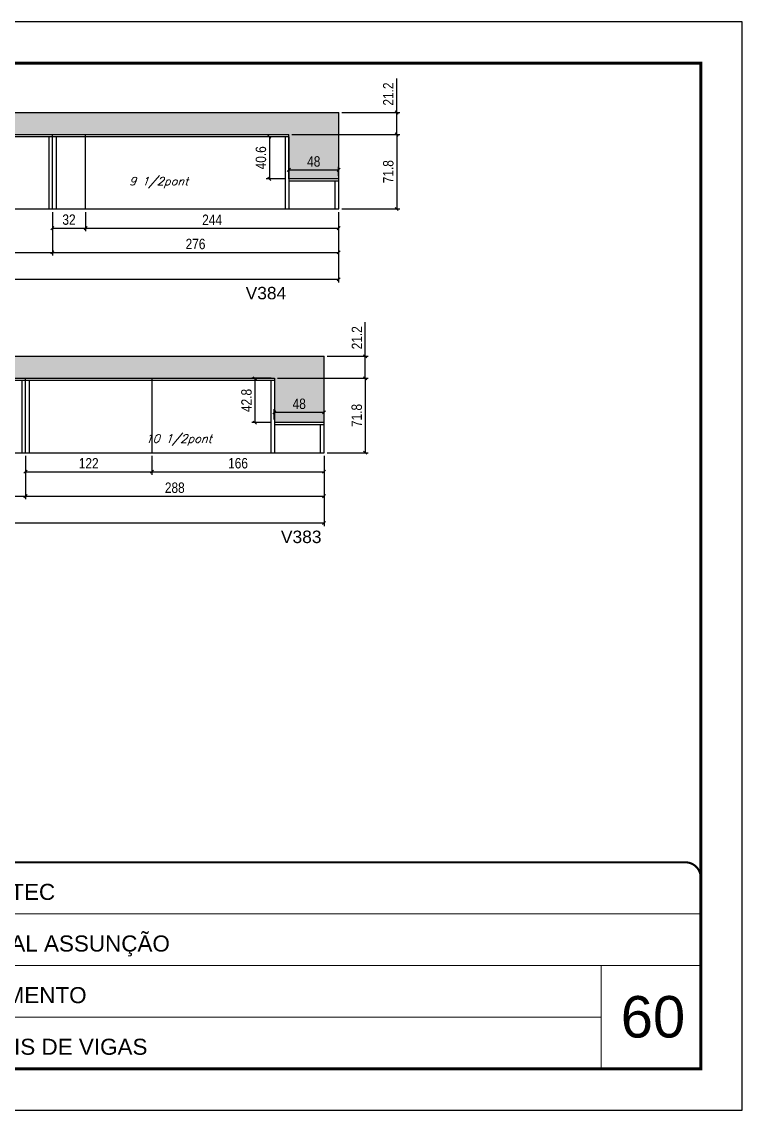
# Model space of a CAD drawing. Extents: x 137137 to 143418, y 10464 to 34486.
# Drawn here: x 142683 to 143377, y 17356 to 18406 of the extents above; entities that cross this region are included whole.
import ezdxf

# ---------------------------------------------------------------- set-up
doc = ezdxf.new("R2010")
doc.units = 0
doc.linetypes.add('CONTINUO', pattern=[0])
doc.linetypes.add('DASHED', pattern=[0.75, 0.5, -0.25])
for name, color, linetype in [('5', 5, 'Continuous'), ('COTA', 241, 'Continuous'), ('Painéis', 200, 'Continuous'), ('SARR_2.2x7', 40, 'Continuous'), ('SARR_3.5x7', 81, 'Continuous'), ('texto', 7, 'Continuous')]:
    doc.layers.add(name, color=color, linetype=linetype)
for name, color, linetype, lineweight in [('CARIMBO', 255, 'Continuous', 9), ('Folhas', 255, 'Continuous', 9), ('SARRAFO DE PRESSAO', 251, 'DASHED', 9)]:
    doc.layers.add(name, color=color, linetype=linetype, lineweight=lineweight)
doc.layers.add('Laje_Perimetro', color=7, linetype='Continuous', plot=False)
doc.styles.add('ARIAL', font='arial.ttf')
doc.styles.add('COTA TECNICA', font='techl___.ttf', dxfattribs={"height": 10})
doc.styles.add('Romans', font='romans.shx')
doc.styles.get("Standard").update_dxf_attribs({"font": 'arial.ttf'})
doc.styles.add('Tecnologia', font='')
doc.styles.get('Tecnologia').set_extended_font_data('Forgotten Futurist')
doc.dimstyles.new('PAINEL', dxfattribs={"dimtxt": 10, "dimasz": 3, "dimexe": 3, "dimexo": 3, "dimgap": 3, "dimtad": 1, "dimdec": 1, "dimzin": 12, "dimdsep": 46, "dimtxsty": 'COTA TECNICA', "dimblk1": 'OBLIQUE', "dimblk2": 'OBLIQUE', "dimsah": 1, "dimcen": 0.9, "dimclrd": 4, "dimclre": 4, "dimclrt": 240, "dimadec": 1, "dimazin": 3, "dimtfac": 1, "dimtdec": 1, "dimtmove": 0, "dimatfit": 3, "dimfxl": 1, "dimtolj": 1, "dimtzin": 12, "dimarcsym": 0})

# ---------------------------------------------------------------- blocks, each defined once
blk = doc.blocks.new('9999999999')
at = {"color": 30, "linetype": 'CONTINUO'}
for p, q in [((98564.6, 34230.2), (98564.6, 34429.4)), ((98564.6, 34379.6), (99584, 34379.6)), ((98564.6, 34329.8), (99488, 34329.8)), ((99584, 34329.8), (99488, 34329.8)), ((99488, 34329.8), (99488, 34230.2)), ((98564.6, 34280), (99488, 34280))]:
    blk.add_line(p, q, dxfattribs=at)
at = {"color": 30, "linetype": 'CONTINUO', "const_width": 2}
blk.add_lwpolyline([(99584, 34230.2), (99584, 34414.4, 0.414214), (99569, 34429.4), (98229, 34429.4, 0.414214), (98214, 34414.4), (98214, 34245.2, 0.414214), (98229, 34230.2), (99584, 34230.2)], format="xyb", dxfattribs=at)
at = {"layer": 'Folhas'}
blk.add_lwpolyline([(98139, 34190.2), (99624, 34190.2), (99624, 35240.2), (98139, 35240.2)], close=True, dxfattribs=at)
at = {"layer": 'Folhas', "color": 30, "const_width": 3}
blk.add_lwpolyline([(98214, 34230.2), (99584, 34230.2), (99584, 35200.2), (98214, 35200.2)], close=True, dxfattribs=at)
at = {"color": 7, "linetype": 'Continuous', "ltscale": 5, "style": 'ARIAL'}
for s, height, p in [('ROCONTEC', 15.48, (98837.7, 34393.1)), ('HOSPITAL ASSUNÇÃO', 15.483, (98837.7, 34343.3)), ('1° PAVIMENTO', 15.483, (98837.7, 34293.5)), ('NOVA SISTEMAS CONSTRUTIVOS', 11.059, (98263.2, 34267.2)), ('LATERAIS DE VIGAS', 15.483, (98837.7, 34243.7))]:
    blk.add_text(s, height=height, dxfattribs=at).set_placement(p)
at = {"layer": 'Folhas', "color": 7, "style": 'Tecnologia', "width": 1.5}
for s, p in [('CLIENTE:', (98573.7, 34397.2)), ('OBRA:', (98573.7, 34347.3)), ('PAVIMENTO:', (98573.7, 34297.5)), ('PROJETO:', (98573.7, 34247.7))]:
    blk.add_text(s, height=14, dxfattribs=at).set_placement(p)
blk = doc.blocks.new('_Oblique')
at = {"color": 0, "linetype": 'ByBlock', "lineweight": -2}
blk.add_line((-0.5, -0.5), (0.5, 0.5), dxfattribs=at)
blk = doc.blocks.new('*D1706')
at = {"layer": 'COTA', "color": 4, "lineweight": -2, "ltscale": 25, "transparency": 16777216}
for p, q in [((142224.1, 18222.2), (142224.1, 18154.2)), ((142988.1, 18222.2), (142988.1, 18154.2)), ((142988.1, 18157.2), (142224.1, 18157.2))]:
    blk.add_line(p, q, dxfattribs=at)
at = {"layer": 'Defpoints', "color": 0, "ltscale": 25, "transparency": 16777216}
for p in [(142224.1, 18225.2), (142988.1, 18225.2), (142224.1, 18157.2)]:
    blk.add_point(p, dxfattribs=at)
at = {"layer": 'COTA', "color": 4, "lineweight": -2, "ltscale": 25, "transparency": 16777216, "xscale": 3, "yscale": 3, "zscale": 3, "rotation": 180}
blk.add_blockref('_Oblique', (142224.1, 18157.2), dxfattribs=at)
at = {"layer": 'COTA', "color": 4, "lineweight": -2, "ltscale": 25, "transparency": 16777216, "xscale": 3, "yscale": 3, "zscale": 3}
blk.add_blockref('_Oblique', (142988.1, 18157.2), dxfattribs=at)
at = {"layer": 'COTA', "color": 240, "ltscale": 25, "transparency": 16777216, "insert": (142606.1, 18165.3), "char_height": 10, "attachment_point": 5, "style": 'COTA TECNICA'}
blk.add_mtext('\\A1;764', dxfattribs=at)
blk = doc.blocks.new('*D1708')
at = {"layer": 'COTA', "color": 4, "lineweight": -2, "ltscale": 25, "transparency": 16777216}
for p, q in [((142468.1, 18222.2), (142468.1, 18180.2)), ((142712.1, 18222.2), (142712.1, 18180.2)), ((142468.1, 18183.2), (142712.1, 18183.2))]:
    blk.add_line(p, q, dxfattribs=at)
at = {"layer": 'Defpoints', "color": 0, "ltscale": 25, "transparency": 16777216}
for p in [(142468.1, 18225.2), (142712.1, 18225.2), (142712.1, 18183.2)]:
    blk.add_point(p, dxfattribs=at)
at = {"layer": 'COTA', "color": 4, "lineweight": -2, "ltscale": 25, "transparency": 16777216, "xscale": 3, "yscale": 3, "zscale": 3, "rotation": 180}
blk.add_blockref('_Oblique', (142468.1, 18183.2), dxfattribs=at)
at = {"layer": 'COTA', "color": 4, "lineweight": -2, "ltscale": 25, "transparency": 16777216, "xscale": 3, "yscale": 3, "zscale": 3}
blk.add_blockref('_Oblique', (142712.1, 18183.2), dxfattribs=at)
at = {"layer": 'COTA', "color": 240, "ltscale": 25, "transparency": 16777216, "insert": (142590.1, 18191.3), "char_height": 10, "attachment_point": 5, "style": 'COTA TECNICA'}
blk.add_mtext('\\A1;244', dxfattribs=at)
blk = doc.blocks.new('*D1709')
at = {"layer": 'COTA', "color": 4, "lineweight": -2, "ltscale": 25, "transparency": 16777216}
for p, q in [((142712.1, 18222.2), (142712.1, 18180.2)), ((142988.1, 18222.2), (142988.1, 18180.2)), ((142712.1, 18183.2), (142988.1, 18183.2))]:
    blk.add_line(p, q, dxfattribs=at)
at = {"layer": 'Defpoints', "color": 0, "ltscale": 25, "transparency": 16777216}
for p in [(142712.1, 18225.2), (142988.1, 18225.2), (142988.1, 18183.2)]:
    blk.add_point(p, dxfattribs=at)
at = {"layer": 'COTA', "color": 4, "lineweight": -2, "ltscale": 25, "transparency": 16777216, "xscale": 3, "yscale": 3, "zscale": 3, "rotation": 180}
blk.add_blockref('_Oblique', (142712.1, 18183.2), dxfattribs=at)
at = {"layer": 'COTA', "color": 4, "lineweight": -2, "ltscale": 25, "transparency": 16777216, "xscale": 3, "yscale": 3, "zscale": 3}
blk.add_blockref('_Oblique', (142988.1, 18183.2), dxfattribs=at)
at = {"layer": 'COTA', "color": 240, "ltscale": 25, "transparency": 16777216, "insert": (142850.1, 18191.3), "char_height": 10, "attachment_point": 5, "style": 'COTA TECNICA'}
blk.add_mtext('\\A1;276', dxfattribs=at)
blk = doc.blocks.new('*D1710')
at = {"layer": 'COTA', "color": 4, "lineweight": -2, "ltscale": 25, "transparency": 16777216}
for p, q in [((142224.1, 17987), (142224.1, 17919.1)), ((142974.1, 17987), (142974.1, 17919.1)), ((142974.1, 17922.1), (142224.1, 17922.1))]:
    blk.add_line(p, q, dxfattribs=at)
at = {"layer": 'Defpoints', "color": 0, "ltscale": 25, "transparency": 16777216}
for p in [(142224.1, 17990), (142974.1, 17990), (142224.1, 17922.1)]:
    blk.add_point(p, dxfattribs=at)
at = {"layer": 'COTA', "color": 4, "lineweight": -2, "ltscale": 25, "transparency": 16777216, "xscale": 3, "yscale": 3, "zscale": 3, "rotation": 180}
blk.add_blockref('_Oblique', (142224.1, 17922.1), dxfattribs=at)
at = {"layer": 'COTA', "color": 4, "lineweight": -2, "ltscale": 25, "transparency": 16777216, "xscale": 3, "yscale": 3, "zscale": 3}
blk.add_blockref('_Oblique', (142974.1, 17922.1), dxfattribs=at)
at = {"layer": 'COTA', "color": 240, "ltscale": 25, "transparency": 16777216, "insert": (142599.1, 17930.2), "char_height": 10, "attachment_point": 5, "style": 'COTA TECNICA'}
blk.add_mtext('\\A1;750', dxfattribs=at)
blk = doc.blocks.new('*D1712')
at = {"layer": 'COTA', "color": 4, "lineweight": -2, "ltscale": 25, "transparency": 16777216}
for p, q in [((142468.1, 17987), (142468.1, 17945.1)), ((142686.1, 17987), (142686.1, 17945.1)), ((142468.1, 17948.1), (142686.1, 17948.1))]:
    blk.add_line(p, q, dxfattribs=at)
at = {"layer": 'Defpoints', "color": 0, "ltscale": 25, "transparency": 16777216}
for p in [(142468.1, 17990), (142686.1, 17990), (142686.1, 17948.1)]:
    blk.add_point(p, dxfattribs=at)
at = {"layer": 'COTA', "color": 4, "lineweight": -2, "ltscale": 25, "transparency": 16777216, "xscale": 3, "yscale": 3, "zscale": 3, "rotation": 180}
blk.add_blockref('_Oblique', (142468.1, 17948.1), dxfattribs=at)
at = {"layer": 'COTA', "color": 4, "lineweight": -2, "ltscale": 25, "transparency": 16777216, "xscale": 3, "yscale": 3, "zscale": 3}
blk.add_blockref('_Oblique', (142686.1, 17948.1), dxfattribs=at)
at = {"layer": 'COTA', "color": 240, "ltscale": 25, "transparency": 16777216, "insert": (142577.1, 17956.2), "char_height": 10, "attachment_point": 5, "style": 'COTA TECNICA'}
blk.add_mtext('\\A1;218', dxfattribs=at)
blk = doc.blocks.new('*D1713')
at = {"layer": 'COTA', "color": 4, "lineweight": -2, "ltscale": 25, "transparency": 16777216}
for p, q in [((142686.1, 17987), (142686.1, 17945.1)), ((142974.1, 17987), (142974.1, 17945.1)), ((142686.1, 17948.1), (142974.1, 17948.1))]:
    blk.add_line(p, q, dxfattribs=at)
at = {"layer": 'Defpoints', "color": 0, "ltscale": 25, "transparency": 16777216}
for p in [(142686.1, 17990), (142974.1, 17990), (142974.1, 17948.1)]:
    blk.add_point(p, dxfattribs=at)
at = {"layer": 'COTA', "color": 4, "lineweight": -2, "ltscale": 25, "transparency": 16777216, "xscale": 3, "yscale": 3, "zscale": 3, "rotation": 180}
blk.add_blockref('_Oblique', (142686.1, 17948.1), dxfattribs=at)
at = {"layer": 'COTA', "color": 4, "lineweight": -2, "ltscale": 25, "transparency": 16777216, "xscale": 3, "yscale": 3, "zscale": 3}
blk.add_blockref('_Oblique', (142974.1, 17948.1), dxfattribs=at)
at = {"layer": 'COTA', "color": 240, "ltscale": 25, "transparency": 16777216, "insert": (142830.1, 17956.2), "char_height": 10, "attachment_point": 5, "style": 'COTA TECNICA'}
blk.add_mtext('\\A1;288', dxfattribs=at)
blk = doc.blocks.new('*D1714')
at = {"layer": 'COTA', "color": 4, "lineweight": -2, "ltscale": 25, "transparency": 16777216}
for p, q in [((142929.1, 18061.8), (143016.7, 18061.8)), ((143013.7, 18061.8), (143013.7, 17990)), ((142977.1, 17990), (143016.7, 17990))]:
    blk.add_line(p, q, dxfattribs=at)
at = {"layer": 'Defpoints', "color": 0, "ltscale": 25, "transparency": 16777216}
for p in [(142926.1, 18061.8), (142974.1, 17990), (143013.7, 17990)]:
    blk.add_point(p, dxfattribs=at)
at = {"layer": 'COTA', "color": 4, "lineweight": -2, "ltscale": 25, "transparency": 16777216, "xscale": 3, "yscale": 3, "zscale": 3}
for p, rotation in [((143013.7, 18061.8), 90), ((143013.7, 17990), 270)]:
    blk.add_blockref('_Oblique', p, dxfattribs=dict(at, rotation=rotation))
at = {"layer": 'COTA', "color": 240, "ltscale": 25, "transparency": 16777216, "insert": (143005.6, 18025.9), "char_height": 10, "attachment_point": 5, "rotation": 90, "style": 'COTA TECNICA'}
blk.add_mtext('\\A1;71.8', dxfattribs=at)
blk = doc.blocks.new('*D1715')
at = {"layer": 'COTA', "color": 4, "lineweight": -2, "ltscale": 25, "transparency": 16777216}
for p, q in [((143013.7, 18083), (143013.7, 18115.8)), ((142977.1, 18083), (143016.7, 18083)), ((143013.7, 18061.8), (143013.7, 18083)), ((142929.1, 18061.8), (143016.7, 18061.8))]:
    blk.add_line(p, q, dxfattribs=at)
at = {"layer": 'Defpoints', "color": 0, "ltscale": 25, "transparency": 16777216}
for p in [(142974.1, 18083), (143013.7, 18083), (142926.1, 18061.8)]:
    blk.add_point(p, dxfattribs=at)
at = {"layer": 'COTA', "color": 4, "lineweight": -2, "ltscale": 25, "transparency": 16777216, "xscale": 3, "yscale": 3, "zscale": 3}
for p, rotation in [((143013.7, 18083), 90), ((143013.7, 18061.8), 270)]:
    blk.add_blockref('_Oblique', p, dxfattribs=dict(at, rotation=rotation))
at = {"layer": 'COTA', "color": 240, "ltscale": 25, "transparency": 16777216, "insert": (143005.7, 18100.9), "char_height": 10, "attachment_point": 5, "rotation": 90, "style": 'COTA TECNICA'}
blk.add_mtext('\\A1;21.2', dxfattribs=at)
blk = doc.blocks.new('*D1718')
at = {"layer": 'COTA', "color": 4, "lineweight": -2, "ltscale": 25, "transparency": 16777216}
for p, q in [((142937.1, 18294.8), (142918.3, 18294.8)), ((142921.3, 18294.8), (142921.3, 18254.2)), ((142937.1, 18254.2), (142918.3, 18254.2))]:
    blk.add_line(p, q, dxfattribs=at)
at = {"layer": 'Defpoints', "color": 0, "ltscale": 25, "transparency": 16777216}
for p in [(142940.1, 18294.8), (142921.3, 18254.2), (142940.1, 18254.2)]:
    blk.add_point(p, dxfattribs=at)
at = {"layer": 'COTA', "color": 4, "lineweight": -2, "ltscale": 25, "transparency": 16777216, "xscale": 3, "yscale": 3, "zscale": 3}
for p, rotation in [((142921.3, 18294.8), 90), ((142921.3, 18254.2), 270)]:
    blk.add_blockref('_Oblique', p, dxfattribs=dict(at, rotation=rotation))
at = {"layer": 'COTA', "color": 240, "ltscale": 25, "transparency": 16777216, "insert": (142913.2, 18274.5), "char_height": 10, "attachment_point": 5, "rotation": 90, "style": 'COTA TECNICA'}
blk.add_mtext('\\A1;40.6', dxfattribs=at)
blk = doc.blocks.new('*D1702')
at = {"layer": 'COTA', "color": 4, "lineweight": -2, "ltscale": 25, "transparency": 16777216}
for p, q in [((142943.1, 18297), (143047.1, 18297)), ((143044.1, 18297), (143044.1, 18225.2)), ((142991.1, 18225.2), (143047.1, 18225.2))]:
    blk.add_line(p, q, dxfattribs=at)
at = {"layer": 'Defpoints', "color": 0, "ltscale": 25, "transparency": 16777216}
for p in [(142940.1, 18297), (142988.1, 18225.2), (143044.1, 18225.2)]:
    blk.add_point(p, dxfattribs=at)
at = {"layer": 'COTA', "color": 4, "lineweight": -2, "ltscale": 25, "transparency": 16777216, "xscale": 3, "yscale": 3, "zscale": 3}
for p, rotation in [((143044.1, 18297), 90), ((143044.1, 18225.2), 270)]:
    blk.add_blockref('_Oblique', p, dxfattribs=dict(at, rotation=rotation))
at = {"layer": 'COTA', "color": 240, "ltscale": 25, "transparency": 16777216, "insert": (143036, 18261.1), "char_height": 10, "attachment_point": 5, "rotation": 90, "style": 'COTA TECNICA'}
blk.add_mtext('\\A1;71.8', dxfattribs=at)
blk = doc.blocks.new('*D1719')
at = {"layer": 'COTA', "color": 4, "lineweight": -2, "ltscale": 25, "transparency": 16777216}
for p, q in [((143044.1, 18318.2), (143044.1, 18350.9)), ((142991.1, 18318.2), (143047.1, 18318.2)), ((143044.1, 18297), (143044.1, 18318.2)), ((142943.1, 18297), (143047.1, 18297))]:
    blk.add_line(p, q, dxfattribs=at)
at = {"layer": 'Defpoints', "color": 0, "ltscale": 25, "transparency": 16777216}
for p in [(142988.1, 18318.2), (143044.1, 18318.2), (142940.1, 18297)]:
    blk.add_point(p, dxfattribs=at)
at = {"layer": 'COTA', "color": 4, "lineweight": -2, "ltscale": 25, "transparency": 16777216, "xscale": 3, "yscale": 3, "zscale": 3}
for p, rotation in [((143044.1, 18318.2), 90), ((143044.1, 18297), 270)]:
    blk.add_blockref('_Oblique', p, dxfattribs=dict(at, rotation=rotation))
at = {"layer": 'COTA', "color": 240, "ltscale": 25, "transparency": 16777216, "insert": (143036, 18336), "char_height": 10, "attachment_point": 5, "rotation": 90, "style": 'COTA TECNICA'}
blk.add_mtext('\\A1;21.2', dxfattribs=at)
blk = doc.blocks.new('*D1703')
at = {"layer": 'COTA', "color": 4, "lineweight": -2, "ltscale": 25, "transparency": 16777216}
for p, q in [((142923.1, 18061.8), (142904.3, 18061.8)), ((142907.3, 18061.8), (142907.3, 18019)), ((142923.1, 18019), (142904.3, 18019))]:
    blk.add_line(p, q, dxfattribs=at)
at = {"layer": 'Defpoints', "color": 0, "ltscale": 25, "transparency": 16777216}
for p in [(142926.1, 18061.8), (142907.3, 18019), (142926.1, 18019)]:
    blk.add_point(p, dxfattribs=at)
at = {"layer": 'COTA', "color": 4, "lineweight": -2, "ltscale": 25, "transparency": 16777216, "xscale": 3, "yscale": 3, "zscale": 3}
for p, rotation in [((142907.3, 18061.8), 90), ((142907.3, 18019), 270)]:
    blk.add_blockref('_Oblique', p, dxfattribs=dict(at, rotation=rotation))
at = {"layer": 'COTA', "color": 240, "ltscale": 25, "transparency": 16777216, "insert": (142899.3, 18040.4), "char_height": 10, "attachment_point": 5, "rotation": 90, "style": 'COTA TECNICA'}
blk.add_mtext('\\A1;42.8', dxfattribs=at)
blk = doc.blocks.new('*D1723')
at = {"layer": 'COTA', "color": 4, "lineweight": -2, "ltscale": 25, "transparency": 16777216}
for p, q in [((142940.1, 18257.2), (142940.1, 18265.9)), ((142940.1, 18262.9), (142988.1, 18262.9)), ((142988.1, 18257.2), (142988.1, 18265.9))]:
    blk.add_line(p, q, dxfattribs=at)
at = {"layer": 'Defpoints', "color": 0, "ltscale": 25, "transparency": 16777216}
for p in [(142988.1, 18262.9), (142940.1, 18254.2), (142988.1, 18254.2)]:
    blk.add_point(p, dxfattribs=at)
at = {"layer": 'COTA', "color": 4, "lineweight": -2, "ltscale": 25, "transparency": 16777216, "xscale": 3, "yscale": 3, "zscale": 3, "rotation": 180}
blk.add_blockref('_Oblique', (142940.1, 18262.9), dxfattribs=at)
at = {"layer": 'COTA', "color": 4, "lineweight": -2, "ltscale": 25, "transparency": 16777216, "xscale": 3, "yscale": 3, "zscale": 3}
blk.add_blockref('_Oblique', (142988.1, 18262.9), dxfattribs=at)
at = {"layer": 'COTA', "color": 240, "ltscale": 25, "transparency": 16777216, "insert": (142964.1, 18270.9), "char_height": 10, "attachment_point": 5, "style": 'COTA TECNICA'}
blk.add_mtext('\\A1;48', dxfattribs=at)
blk = doc.blocks.new('*D1724')
at = {"layer": 'COTA', "color": 4, "lineweight": -2, "ltscale": 25, "transparency": 16777216}
for p, q in [((142926.1, 18022), (142926.1, 18032)), ((142926.1, 18029), (142974.1, 18029)), ((142974.1, 18022), (142974.1, 18032))]:
    blk.add_line(p, q, dxfattribs=at)
at = {"layer": 'Defpoints', "color": 0, "ltscale": 25, "transparency": 16777216}
for p in [(142974.1, 18029), (142926.1, 18019), (142974.1, 18019)]:
    blk.add_point(p, dxfattribs=at)
at = {"layer": 'COTA', "color": 4, "lineweight": -2, "ltscale": 25, "transparency": 16777216, "xscale": 3, "yscale": 3, "zscale": 3, "rotation": 180}
blk.add_blockref('_Oblique', (142926.1, 18029), dxfattribs=at)
at = {"layer": 'COTA', "color": 4, "lineweight": -2, "ltscale": 25, "transparency": 16777216, "xscale": 3, "yscale": 3, "zscale": 3}
blk.add_blockref('_Oblique', (142974.1, 18029), dxfattribs=at)
at = {"layer": 'COTA', "color": 240, "ltscale": 25, "transparency": 16777216, "insert": (142950.1, 18037.1), "char_height": 10, "attachment_point": 5, "style": 'COTA TECNICA'}
blk.add_mtext('\\A1;48', dxfattribs=at)
blk = doc.blocks.new('*D1739')
at = {"layer": 'COTA', "color": 4, "lineweight": -2, "ltscale": 25, "transparency": 16777216}
for p, q in [((142712.1, 18222.2), (142712.1, 18203.6)), ((142744.1, 18222.2), (142744.1, 18203.6)), ((142712.1, 18206.6), (142744.1, 18206.6))]:
    blk.add_line(p, q, dxfattribs=at)
at = {"layer": 'Defpoints', "color": 0, "ltscale": 25, "transparency": 16777216}
for p in [(142712.1, 18225.2), (142744.1, 18225.2), (142744.1, 18206.6)]:
    blk.add_point(p, dxfattribs=at)
at = {"layer": 'COTA', "color": 4, "lineweight": -2, "ltscale": 25, "transparency": 16777216, "xscale": 3, "yscale": 3, "zscale": 3, "rotation": 180}
blk.add_blockref('_Oblique', (142712.1, 18206.6), dxfattribs=at)
at = {"layer": 'COTA', "color": 4, "lineweight": -2, "ltscale": 25, "transparency": 16777216, "xscale": 3, "yscale": 3, "zscale": 3}
blk.add_blockref('_Oblique', (142744.1, 18206.6), dxfattribs=at)
at = {"layer": 'COTA', "color": 240, "ltscale": 25, "transparency": 16777216, "insert": (142728.1, 18214.8), "char_height": 10, "attachment_point": 5, "style": 'COTA TECNICA'}
blk.add_mtext('\\A1;32', dxfattribs=at)
blk = doc.blocks.new('*D1740')
at = {"layer": 'COTA', "color": 4, "lineweight": -2, "ltscale": 25, "transparency": 16777216}
for p, q in [((142744.1, 18222.2), (142744.1, 18203.6)), ((142988.1, 18222.2), (142988.1, 18203.6)), ((142744.1, 18206.6), (142988.1, 18206.6))]:
    blk.add_line(p, q, dxfattribs=at)
at = {"layer": 'Defpoints', "color": 0, "ltscale": 25, "transparency": 16777216}
for p in [(142744.1, 18225.2), (142988.1, 18225.2), (142988.1, 18206.6)]:
    blk.add_point(p, dxfattribs=at)
at = {"layer": 'COTA', "color": 4, "lineweight": -2, "ltscale": 25, "transparency": 16777216, "xscale": 3, "yscale": 3, "zscale": 3, "rotation": 180}
blk.add_blockref('_Oblique', (142744.1, 18206.6), dxfattribs=at)
at = {"layer": 'COTA', "color": 4, "lineweight": -2, "ltscale": 25, "transparency": 16777216, "xscale": 3, "yscale": 3, "zscale": 3}
blk.add_blockref('_Oblique', (142988.1, 18206.6), dxfattribs=at)
at = {"layer": 'COTA', "color": 240, "ltscale": 25, "transparency": 16777216, "insert": (142866.1, 18214.7), "char_height": 10, "attachment_point": 5, "style": 'COTA TECNICA'}
blk.add_mtext('\\A1;244', dxfattribs=at)
blk = doc.blocks.new('*D1741')
at = {"layer": 'COTA', "color": 4, "lineweight": -2, "ltscale": 25, "transparency": 16777216}
for p, q in [((142686.1, 17987), (142686.1, 17968.7)), ((142808.1, 17987), (142808.1, 17968.7)), ((142686.1, 17971.7), (142808.1, 17971.7))]:
    blk.add_line(p, q, dxfattribs=at)
at = {"layer": 'Defpoints', "color": 0, "ltscale": 25, "transparency": 16777216}
for p in [(142686.1, 17990), (142808.1, 17990), (142808.1, 17971.7)]:
    blk.add_point(p, dxfattribs=at)
at = {"layer": 'COTA', "color": 4, "lineweight": -2, "ltscale": 25, "transparency": 16777216, "xscale": 3, "yscale": 3, "zscale": 3, "rotation": 180}
blk.add_blockref('_Oblique', (142686.1, 17971.7), dxfattribs=at)
at = {"layer": 'COTA', "color": 4, "lineweight": -2, "ltscale": 25, "transparency": 16777216, "xscale": 3, "yscale": 3, "zscale": 3}
blk.add_blockref('_Oblique', (142808.1, 17971.7), dxfattribs=at)
at = {"layer": 'COTA', "color": 240, "ltscale": 25, "transparency": 16777216, "insert": (142747.1, 17979.8), "char_height": 10, "attachment_point": 5, "style": 'COTA TECNICA'}
blk.add_mtext('\\A1;122', dxfattribs=at)
blk = doc.blocks.new('*D1742')
at = {"layer": 'COTA', "color": 4, "lineweight": -2, "ltscale": 25, "transparency": 16777216}
for p, q in [((142808.1, 17987), (142808.1, 17968.7)), ((142974.1, 17987), (142974.1, 17968.7)), ((142808.1, 17971.7), (142974.1, 17971.7))]:
    blk.add_line(p, q, dxfattribs=at)
at = {"layer": 'Defpoints', "color": 0, "ltscale": 25, "transparency": 16777216}
for p in [(142808.1, 17990), (142974.1, 17990), (142974.1, 17971.7)]:
    blk.add_point(p, dxfattribs=at)
at = {"layer": 'COTA', "color": 4, "lineweight": -2, "ltscale": 25, "transparency": 16777216, "xscale": 3, "yscale": 3, "zscale": 3, "rotation": 180}
blk.add_blockref('_Oblique', (142808.1, 17971.7), dxfattribs=at)
at = {"layer": 'COTA', "color": 4, "lineweight": -2, "ltscale": 25, "transparency": 16777216, "xscale": 3, "yscale": 3, "zscale": 3}
blk.add_blockref('_Oblique', (142974.1, 17971.7), dxfattribs=at)
at = {"layer": 'COTA', "color": 240, "ltscale": 25, "transparency": 16777216, "insert": (142891.1, 17979.8), "char_height": 10, "attachment_point": 5, "style": 'COTA TECNICA'}
blk.add_mtext('\\A1;166', dxfattribs=at)

msp = doc.modelspace()

# ---------------------------------------------------------------- hatches: boundary and pattern name
at = {"layer": 'COTA', "linetype": 'ByBlock'}
h = msp.add_hatch(dxfattribs=at)
h.set_pattern_fill('AR-CONC', color=256, scale=0.03)
h.set_pattern_definition([(50, (3321.474, -4565.126), (5.46554007, -0.47817257), [0.5715, -6.2865]), (355, (3321.474, -4565.126), (-1.05730264, 5.73170536), [0.4572, -5.02921753]), (100.4514447, (3321.9295, -4565.166), (4.40823741, 5.25353256), [0.48570026, -5.34270734]), (46.1842, (3321.474, -4563.602), (8.13237123, -1.26126984), [0.85725, -9.42975]), (96.6355576, (3322.152, -4563.707), (7.122124, 7.42278374), [0.7285507, -8.01406824]), (351.184151, (3321.474, -4563.602), (7.122124, 7.42278374), [0.685799, -7.54379196]), (21, (3322.236, -4563.983), (4.54843174, -3.06795595), [0.5715, -6.2865]), (326, (3322.236, -4563.983), (1.85406085, 5.52563898), [0.4572, -5.0292]), (71.451445, (3322.615, -4564.2387), (6.40249258, 2.45768307), [0.48570026, -5.34269813]), (37.5, (3321.474, -4565.126), (0.092658098, 2.536651166), [0, -4.96824, 0, -5.1054, 0, -5.04825]), (7.5, (3321.474, -4565.126), (2.004589875, 3.005417245), [0, -2.91084, 0, -4.85394, 0, -1.92405]), (327.5, (3319.7748, -4565.126), (4.067717855, -0.17186232), [0, -1.905, 0, -5.9436, 0, -7.8867]), (317.5, (3319.0128, -4565.126), (4.44387544, 0.76279473), [0, -2.4765, 0, -3.94716, 0, -5.6007])])
h.paths.add_polyline_path([(142940.15, 18254.17), (142988.15, 18254.17), (142988.15, 18318.17), (142224.15, 18318.17), (142224.15, 18296.97), (142940.15, 18296.97)])
h.paths.add_polyline_path([(142953.85, 18261.09), (142975.28, 18261.09), (142975.28, 18281.68), (142953.85, 18281.68)], flags=24)
h = msp.add_hatch(dxfattribs=at)
h.set_pattern_fill('AR-CONC', color=256, scale=0.03)
h.set_pattern_definition([(50, (3321.474, -4548.455), (5.46554007, -0.47817257), [0.5715, -6.2865]), (355, (3321.474, -4548.455), (-1.05730264, 5.73170536), [0.4572, -5.02921753]), (100.4514447, (3321.9295, -4548.495), (4.40823741, 5.25353256), [0.48570026, -5.34270734]), (46.1842, (3321.474, -4546.931), (8.13237123, -1.26126984), [0.85725, -9.42975]), (96.6355576, (3322.152, -4547.036), (7.122124, 7.42278374), [0.7285507, -8.01406824]), (351.184151, (3321.474, -4546.931), (7.122124, 7.42278374), [0.685799, -7.54379196]), (21, (3322.236, -4547.312), (4.54843174, -3.06795595), [0.5715, -6.2865]), (326, (3322.236, -4547.312), (1.85406085, 5.52563898), [0.4572, -5.0292]), (71.451445, (3322.615, -4547.5676), (6.40249258, 2.45768307), [0.48570026, -5.34269813]), (37.5, (3321.474, -4548.455), (0.092658098, 2.536651166), [0, -4.96824, 0, -5.1054, 0, -5.04825]), (7.5, (3321.474, -4548.455), (2.004589875, 3.005417245), [0, -2.91084, 0, -4.85394, 0, -1.92405]), (327.5, (3319.7748, -4548.455), (4.067717855, -0.17186232), [0, -1.905, 0, -5.9436, 0, -7.8867]), (317.5, (3319.0128, -4548.455), (4.44387544, 0.76279473), [0, -2.4765, 0, -3.94716, 0, -5.6007])])
h.paths.add_polyline_path([(142974.15, 18083.03), (142224.15, 18083.03), (142224.15, 18061.83), (142926.15, 18061.83), (142926.15, 18019.03), (142974.15, 18019.03)])
h.paths.add_polyline_path([(142939.85, 18027.29), (142961.28, 18027.29), (142961.28, 18047.87), (142939.85, 18047.87)], flags=24)

# ---------------------------------------------------------------- linework, layer by layer
for p, q in [((142224.15, 18318.17), (142988.15, 18318.17)), ((142988.15, 18254.17), (142988.15, 18318.17)), ((142224.15, 18083.03), (142974.15, 18083.03)), ((142974.15, 18019.03), (142974.15, 18083.03))]:
    msp.add_line(p, q, dxfattribs=at)
at = {"layer": 'Laje_Perimetro'}
msp.add_lwpolyline([(143377.29, 18405.72), (141892.29, 18405.72), (141892.29, 17355.72), (143377.29, 17355.72)], close=True, dxfattribs=at)
at = {"layer": 'Painéis'}
for p, q in [((142224.15, 18296.97), (142940.15, 18296.97)), ((142224.15, 18225.17), (142940.15, 18225.17)), ((142224.15, 18061.83), (142926.15, 18061.83)), ((142224.15, 17990.03), (142974.15, 17990.03))]:
    msp.add_line(p, q, dxfattribs=at)
at = {"layer": 'Painéis', "ltscale": 25}
for p, q in [((142712.15, 18225.17), (142712.15, 18296.97)), ((142712.15, 18225.17), (142712.15, 18296.97)), ((142744.15, 18225.17), (142744.15, 18296.97)), ((142940.15, 18254.17), (142940.15, 18296.97)), ((142988.15, 18254.17), (142940.15, 18254.17)), ((142988.15, 18225.17), (142988.15, 18254.17)), ((142940.15, 18225.17), (142988.15, 18225.17)), ((142686.15, 17990.03), (142686.15, 18061.83)), ((142808.15, 17990.03), (142808.15, 18061.83)), ((142926.15, 18061.83), (142926.15, 18019.03)), ((142974.15, 18019.03), (142926.15, 18019.03)), ((142974.15, 17990.03), (142974.15, 18019.03))]:
    msp.add_line(p, q, dxfattribs=at)
at = {"layer": 'SARR_2.2x7', "linetype": 'Continuous'}
for p, q in [((142712.15, 18294.77), (142468.15, 18294.77)), ((142940.15, 18294.77), (142712.15, 18294.77)), ((142988.15, 18251.97), (142940.15, 18251.97)), ((142686.15, 18059.63), (142468.15, 18059.63)), ((142926.15, 18059.63), (142686.15, 18059.63)), ((142974.15, 18016.83), (142926.15, 18016.83))]:
    msp.add_line(p, q, dxfattribs=at)
at = {"layer": 'SARR_3.5x7'}
for p, q in [((142708.65, 18294.77), (142708.65, 18225.17)), ((142715.65, 18294.77), (142715.65, 18225.17)), ((142936.65, 18294.77), (142936.65, 18225.17)), ((142940.15, 18294.77), (142940.15, 18225.17)), ((142984.65, 18225.17), (142984.65, 18251.97)), ((142682.65, 18059.63), (142682.65, 17990.03)), ((142689.65, 18059.63), (142689.65, 17990.03)), ((142922.65, 18059.64), (142922.65, 17990.03)), ((142926.15, 18059.63), (142926.15, 17990.03)), ((142970.65, 17990.03), (142970.65, 18016.83))]:
    msp.add_line(p, q, dxfattribs=at)

# ---------------------------------------------------------------- block references
at = {"layer": 'SARRAFO DE PRESSAO', "color": 6, "linetype": 'ByBlock'}
msp.add_blockref('9999999999', (43753.31, -16834.48), dxfattribs=at)

# ---------------------------------------------------------------- texts
at = {"layer": '5', "linetype": 'Continuous'}
for s, p in [('V384', (142898.45, 18138.01)), ('V383', (142932.45, 17902.87))]:
    msp.add_text(s, height=12, rotation=359.99996, dxfattribs=at).set_placement(p)
at = {"layer": 'CARIMBO', "style": 'ARIAL'}
msp.add_text('60', height=40, dxfattribs=at).set_placement((143260.15, 17425.87))
at = {"layer": 'texto', "color": 2, "char_height": 8, "attachment_point": 5, "style": 'Romans'}
for s, insert in [('{\\Q19;\\C256;9 1/2pont}', (142814.5, 18250.62)), ('{\\Q19;\\C256;10 1/2pont}', (142833.82, 18002.35))]:
    msp.add_mtext(s, dxfattribs=dict(at, insert=insert))

# ---------------------------------------------------------------- dimensions: what is measured, and where the dimension line sits
at = {"layer": 'COTA', "ltscale": 25}
for base, p1, p2, picture, middle in [((143044.11, 18318.17), (142940.15, 18296.97), (142988.15, 18318.17), '*D1719', (143036.05, 18336.03)), ((142921.35, 18254.17), (142940.15, 18294.77), (142940.15, 18254.17), '*D1718', (142913.25, 18274.47)), ((143044.11, 18225.17), (142940.15, 18296.97), (142988.15, 18225.17), '*D1702', (143036.01, 18261.07)), ((143013.74, 18083.03), (142926.15, 18061.83), (142974.15, 18083.03), '*D1715', (143005.68, 18100.9)), ((142907.35, 18019.03), (142926.15, 18061.83), (142926.15, 18019.03), '*D1703', (142899.25, 18040.43)), ((143013.74, 17990.03), (142926.15, 18061.83), (142974.15, 17990.03), '*D1714', (143005.64, 18025.93))]:
    dim = msp.add_linear_dim(base=base, p1=p1, p2=p2, angle=90, dimstyle='PAINEL', dxfattribs=at)
    dim.commit()
    dim.dimension.update_dxf_attribs({"geometry": picture, "text_midpoint": middle})
for base, p1, p2, picture, middle in [((142988.15, 18262.85), (142940.15, 18254.17), (142988.15, 18254.17), '*D1723', (142964.15, 18270.95)), ((142224.15, 18157.21), (142988.15, 18225.17), (142224.15, 18225.17), '*D1706', (142606.15, 18165.31)), ((142712.15, 18183.19), (142468.15, 18225.17), (142712.15, 18225.17), '*D1708', (142590.15, 18191.27)), ((142744.15, 18206.6), (142712.15, 18225.17), (142744.15, 18225.17), '*D1739', (142728.15, 18214.81)), ((142974.15, 18029.04), (142926.15, 18019.03), (142974.15, 18019.03), '*D1724', (142950.15, 18037.14)), ((142224.15, 17922.07), (142974.15, 17990.03), (142224.15, 17990.03), '*D1710', (142599.15, 17930.18)), ((142686.15, 17948.06), (142468.15, 17990.03), (142686.15, 17990.03), '*D1712', (142577.15, 17956.16)), ((142808.15, 17971.72), (142686.15, 17990.03), (142808.15, 17990.03), '*D1741', (142747.15, 17979.78))]:
    dim = msp.add_linear_dim(base=base, p1=p1, p2=p2, dimstyle='PAINEL', dxfattribs=at)
    dim.commit()
    dim.dimension.update_dxf_attribs({"geometry": picture, "text_midpoint": middle})
for base, p1, p2, picture, middle in [((142988.15, 18183.19), (142712.15, 18225.17), (142988.15, 18225.17), '*D1709', (142850.15, 18191.3)), ((142988.15, 18206.6), (142744.15, 18225.17), (142988.15, 18225.17), '*D1740', (142866.15, 18214.67)), ((142974.15, 17948.06), (142686.15, 17990.03), (142974.15, 17990.03), '*D1713', (142830.15, 17956.16)), ((142974.15, 17971.72), (142808.15, 17990.03), (142974.15, 17990.03), '*D1742', (142891.15, 17979.82))]:
    dim = msp.add_linear_dim(base=base, p1=p1, p2=p2, dimstyle='PAINEL', override={"dimtmove": 1}, dxfattribs=at)
    dim.commit()
    dim.dimension.update_dxf_attribs({"geometry": picture, "text_midpoint": middle})

doc.saveas('drawing.dxf')
